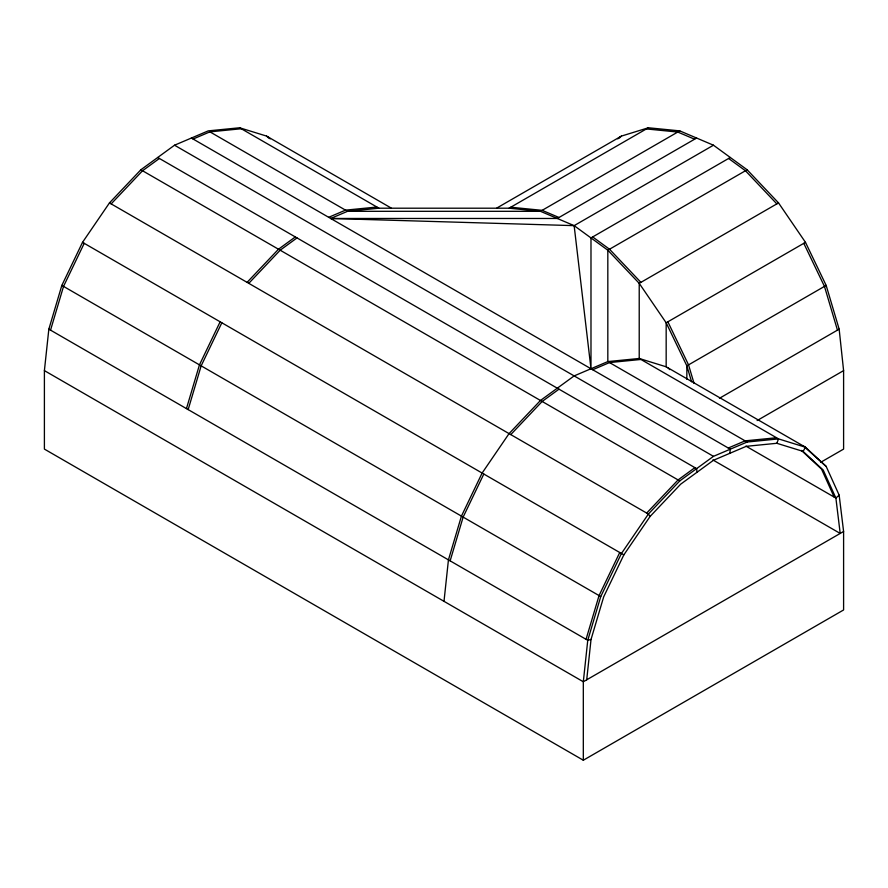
<?xml version="1.0" encoding="UTF-8"?>
<svg xmlns="http://www.w3.org/2000/svg" width="888" height="888" viewBox="0 0 888 888"><rect width="100%" height="100%" fill="white"/><g stroke="black" fill="none" stroke-linecap="round" stroke-linejoin="round"><path stroke-width="1.33" d="M444 601.32L448.44 559.873L461.438 516.117L482.117 473.06L509.068 433.61L540.459 400.477L574.136 375.913L607.825 361.583L639.216 358.475L666.167 366.8L805.483 447.23L826.162 466.411L839.16 495.149L843.6 531.479L843.6 609.956L583.316 760.228L44.4 449.095L44.4 370.618L48.84 329.159L61.838 285.414L82.517 242.346L109.468 202.908L140.859 169.774L174.536 145.21L208.225 130.88L239.616 127.772L266.567 136.086L391.064 207.97M586.713 679.797L591.031 639.427L603.696 596.814L623.842 554.878L650.083 516.461L680.652 484.193L713.464 460.273L746.264 446.32L776.834 443.29L803.085 451.393L823.22 470.074L835.885 498.057L840.203 533.444L712.898 459.951M729.858 453.291L730.302 449.184L191.386 138.04M50.538 330.147L63.536 286.391L84.216 243.334M186.447 408.613L199.456 364.868L220.135 321.8M188.156 409.601L201.154 365.845L221.834 322.788M450.138 560.85L463.136 517.105L483.816 474.037M586.047 639.327L599.056 595.571L619.735 552.514M803.085 451.393L805.483 447.23L778.532 438.905L747.141 442.024L713.464 456.343L679.775 480.908L648.384 514.052L621.434 553.49L600.754 596.558L587.756 640.304L583.316 681.762L583.316 760.228M776.834 443.29L778.532 438.905L639.216 358.475L639.216 283.339L607.825 250.205L574.136 225.641L540.459 211.311L509.068 208.203L378.932 208.203L347.541 211.311L330.702 218.47L574.136 225.641L713.464 145.21L747.141 169.774L778.532 202.908L805.483 242.346L826.162 285.414L839.16 329.159L843.6 370.618L843.6 449.095L820.778 462.26M111.167 203.885L142.557 170.751L159.396 158.475M247.086 282.362L278.477 249.228L295.316 236.941M248.784 283.339L280.175 250.205L297.014 237.917M510.767 434.598L542.157 401.465L558.996 389.177M646.686 513.064L678.077 479.931L694.916 467.643M617.77 138.894L619.735 137.074M619.469 137.918L621.434 136.086L648.384 127.772L679.775 130.88L713.464 145.21M839.16 495.149L835.885 498.057L745.953 446.142M496.936 207.97L621.434 136.086M509.068 208.203L648.384 127.772M510.767 207.226L542.157 210.334L679.775 130.88M696.614 138.04L557.298 218.47L330.702 218.47M730.302 157.487L590.986 237.917L590.986 368.753L574.136 225.641M747.141 169.774L607.825 250.205L607.825 361.583M778.532 202.908L639.216 283.339L666.167 322.788L686.846 365.845L691.574 381.751M805.483 242.346L666.167 322.788L666.167 366.8M826.162 285.414L686.846 365.845L686.846 379.265M719.435 398.29L839.16 329.159M757.131 420.546L843.6 370.618M843.6 531.479L583.316 681.762L44.4 370.618M193.084 139.028L209.923 131.857L241.314 128.749M328.682 217.305L345.521 210.145L376.912 207.037M592.685 369.73L609.523 362.57L640.914 359.462M728.282 448.018L745.121 440.848L776.512 437.74M591.031 639.427L587.756 640.304L48.84 329.159M540.459 211.311L347.541 211.311L209.923 131.857M646.364 128.938L677.755 132.046L694.594 139.205M542.157 210.334L558.996 217.493M239.616 127.772L378.932 208.203M826.162 466.411L803.784 446.253M609.523 362.57L747.141 442.024M174.536 145.21L713.464 456.343M157.698 157.487L696.614 468.631L697.058 472.227M140.859 169.774L679.775 480.908M109.468 202.908L648.384 514.052L650.083 516.461M82.517 242.346L623.842 554.878M61.838 285.414L600.754 596.558M728.604 158.475L745.443 170.751L776.834 203.885M592.685 236.941L609.523 249.228L640.914 282.362M801.376 450.416L821.522 469.097L834.187 497.08M667.865 367.776L669.83 369.608M268.265 137.074L270.23 138.894M266.567 136.086L268.531 137.918M803.784 243.334L824.464 286.391L837.462 330.147M667.865 321.8L688.544 364.868L694.061 383.427"/></g></svg>
